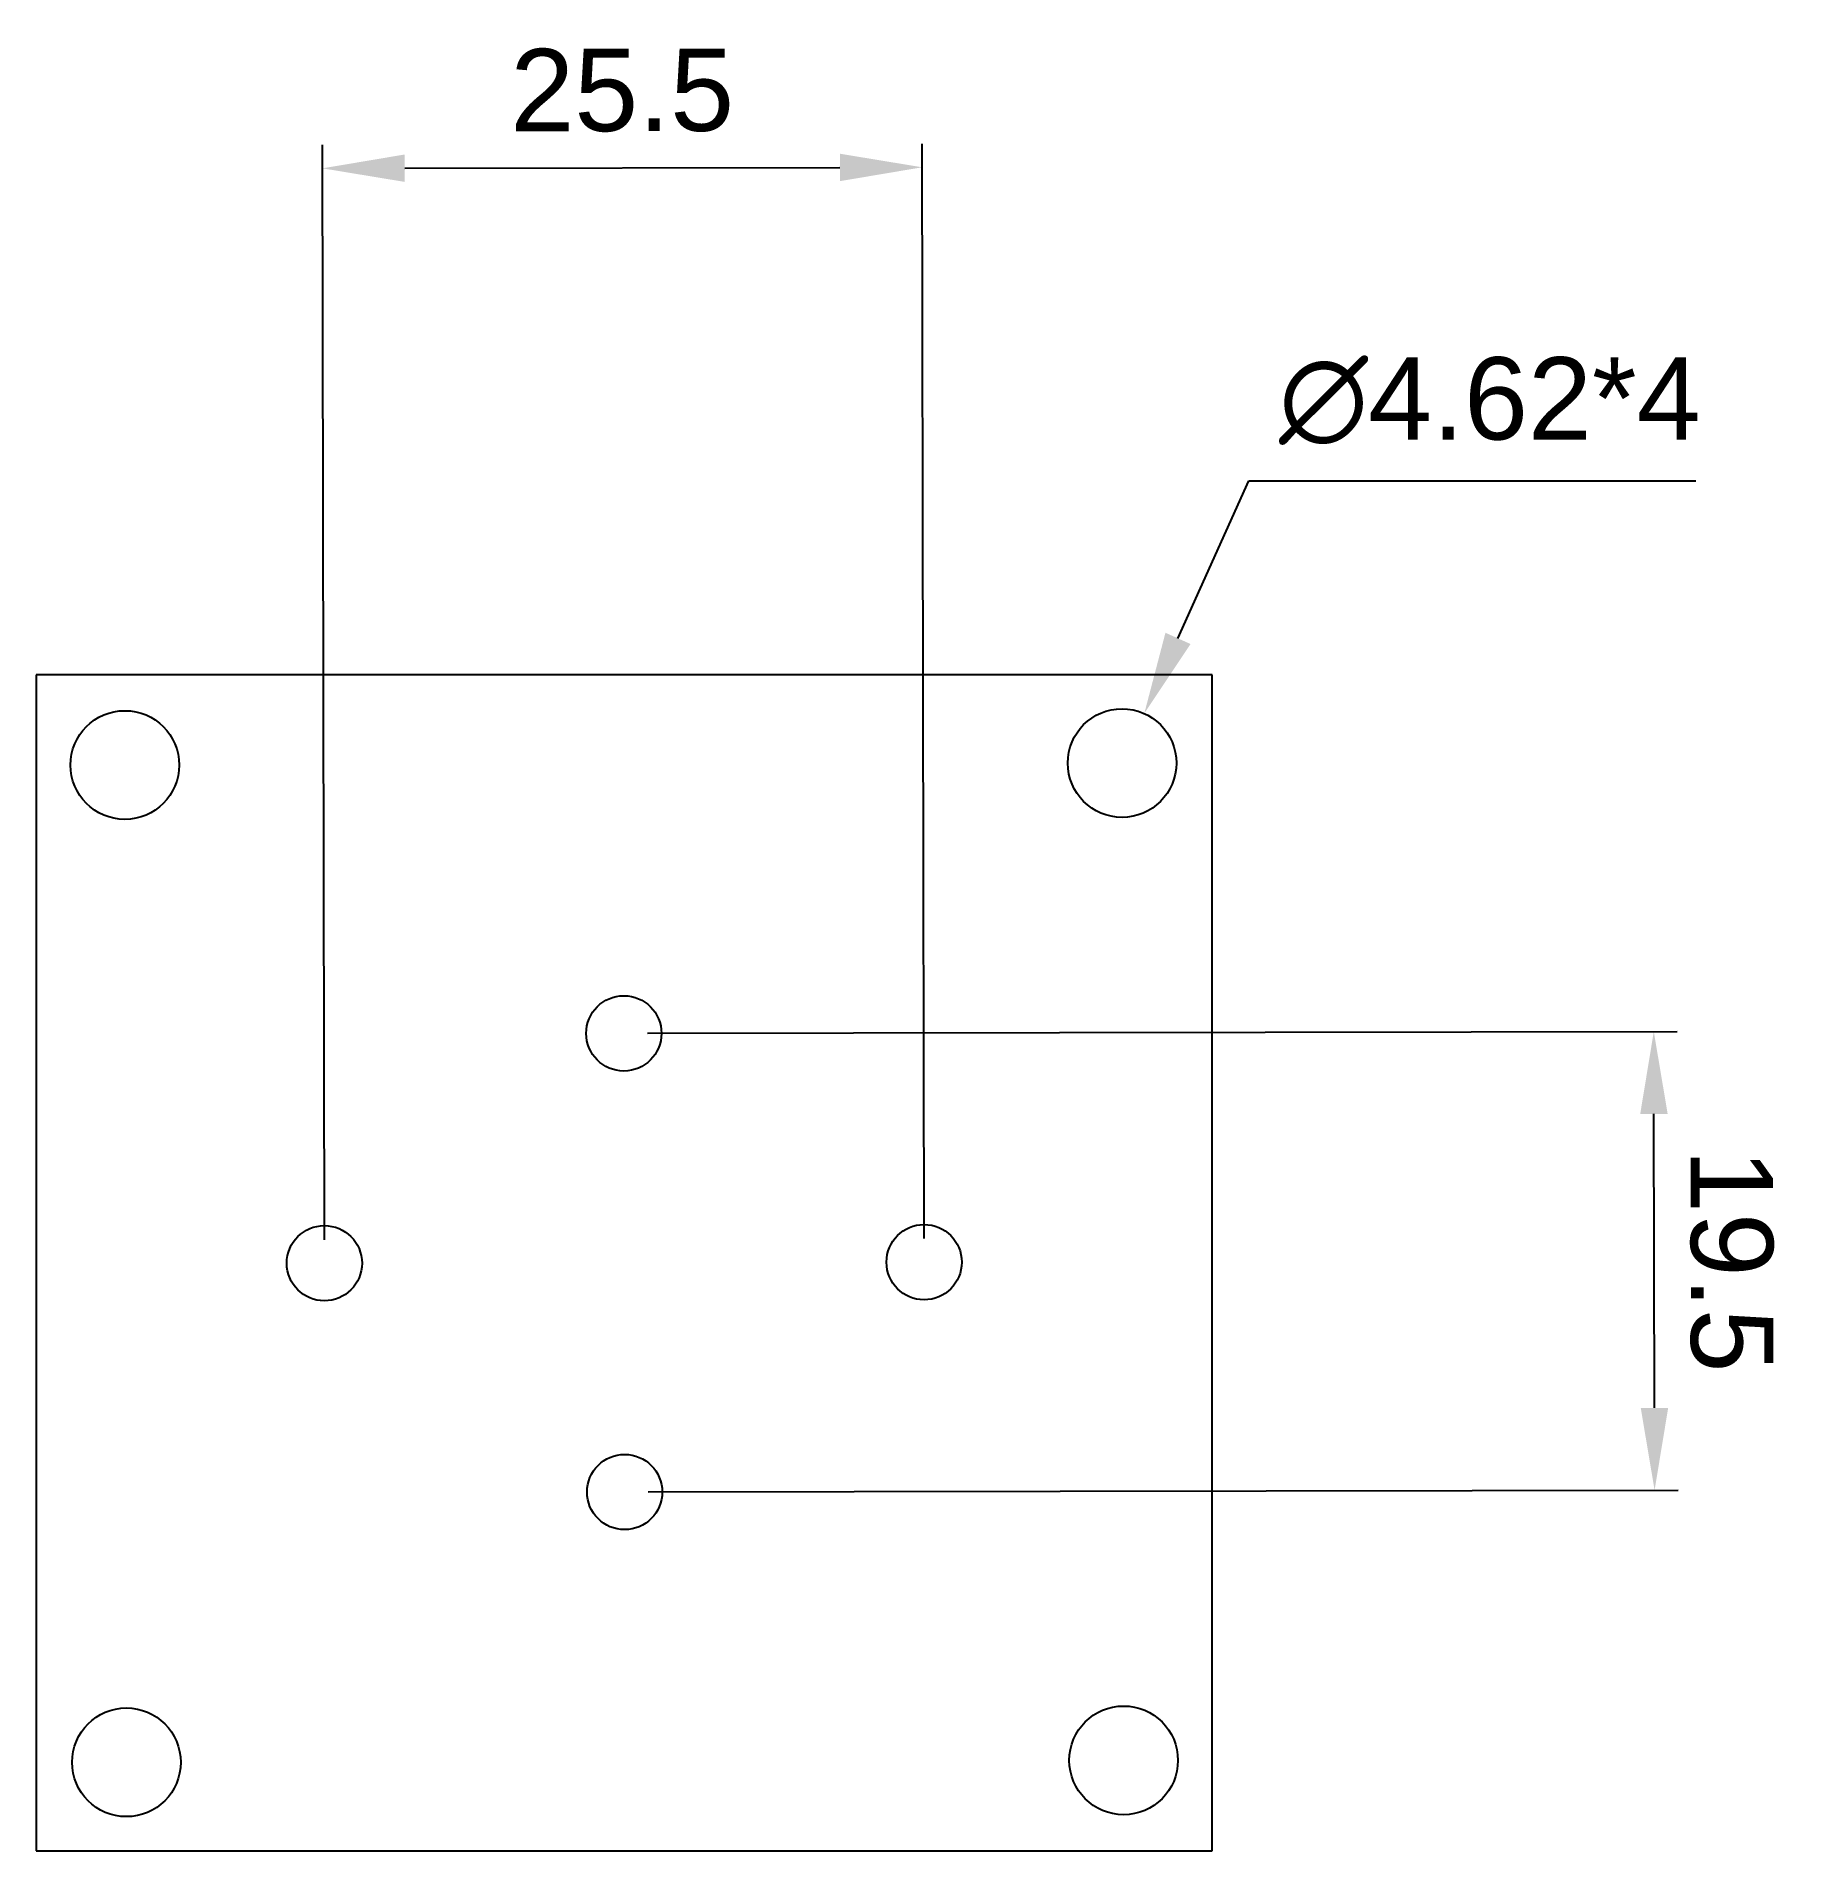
# Model space of a CAD drawing. Header units: millimetres. Extents: x 1501.5 to 1575.9, y 952 to 1029.1.
import ezdxf

# ---------------------------------------------------------------- set-up
doc = ezdxf.new("R2010")
doc.units = ezdxf.units.MM
doc.layers.add('AM_5', color=3, linetype='Continuous', lineweight=25)
doc.styles.get("Standard").update_dxf_attribs({"font": 'arial.ttf'})
doc.dimstyles.new('AM_ISO$0', dxfattribs={"dimtxt": 3.5, "dimasz": 3.5, "dimexe": 1, "dimexo": 1, "dimgap": 1.5, "dimtad": 1, "dimdsep": 46, "dimtxsty": 'Standard', "dimcen": 0, "dimclrd": 256, "dimclre": 256, "dimclrt": 2, "dimadec": 0, "dimazin": 2, "dimtp": 0.1, "dimtm": 0.1, "dimtfac": 0.71, "dimtdec": 3, "dimtmove": 0, "dimatfit": 3, "dimfxl": 1, "dimlwd": -1, "dimlwe": -1, "dimarcsym": 0})
doc.dimstyles.new('AM_ISO$3', dxfattribs={"dimtxt": 3.5, "dimasz": 3.5, "dimexe": 1, "dimexo": 1, "dimgap": 1.5, "dimtad": 1, "dimtoh": 1, "dimdsep": 46, "dimtxsty": 'Standard', "dimcen": 0, "dimclrd": 256, "dimclre": 256, "dimclrt": 2, "dimadec": 0, "dimazin": 2, "dimtp": 0.1, "dimtm": 0.1, "dimtfac": 0.71, "dimtdec": 3, "dimtofl": 0, "dimtmove": 0, "dimatfit": 0, "dimfxl": 1, "dimlwd": -1, "dimlwe": -1, "dimarcsym": 0})

# ---------------------------------------------------------------- blocks, each defined once
blk = doc.blocks.new('*D10')
at = {"layer": 'AM_5', "linetype": 'ByBlock', "transparency": 16777216}
for p, q in [((1513.775, 977.966), (1513.693, 1024.515)), ((1539.274, 978.011), (1539.192, 1024.56)), ((1517.194, 1023.521), (1535.694, 1023.554))]:
    blk.add_line(p, q, dxfattribs=at)
at = {"layer": 'AM_5', "transparency": 16777216}
for points in [[(1517.193, 1024.104), (1517.195, 1022.938), (1513.694, 1023.515)], [(1535.693, 1024.137), (1535.695, 1022.97), (1539.194, 1023.56)]]:
    blk.add_solid(points, dxfattribs=at)
at = {"layer": 'Defpoints', "color": 0, "transparency": 16777216}
for p in [(1539.194, 1023.56), (1513.776, 976.966), (1539.276, 977.011)]:
    blk.add_point(p, dxfattribs=at)
at = {"layer": 'AM_5', "color": 2, "transparency": 16777216, "insert": (1526.438, 1026.824), "char_height": 3.5, "attachment_point": 5, "rotation": 0.1009}
blk.add_mtext('25.5', dxfattribs=at)
blk = doc.blocks.new('*D11')
at = {"layer": 'AM_5', "linetype": 'ByBlock', "transparency": 16777216}
for p, q in [((1527.509, 986.74), (1571.302, 986.817)), ((1570.33, 970.815), (1570.308, 983.315)), ((1527.543, 967.24), (1571.336, 967.317))]:
    blk.add_line(p, q, dxfattribs=at)
at = {"layer": 'AM_5', "transparency": 16777216}
for points in [[(1570.892, 983.316), (1569.725, 983.314), (1570.302, 986.815)], [(1570.914, 970.817), (1569.747, 970.814), (1570.336, 967.315)]]:
    blk.add_solid(points, dxfattribs=at)
at = {"layer": 'Defpoints', "color": 0, "transparency": 16777216}
for p in [(1526.509, 986.738), (1570.302, 986.815), (1526.543, 967.238)]:
    blk.add_point(p, dxfattribs=at)
at = {"layer": 'AM_5', "color": 2, "transparency": 16777216, "insert": (1573.606, 977.071), "char_height": 3.5, "attachment_point": 5, "rotation": 270.1009}
blk.add_mtext('19.5', dxfattribs=at)
blk = doc.blocks.new('*D14')
at = {"layer": 'AM_5', "linetype": 'ByBlock', "transparency": 16777216}
for p, q in [((1550.071, 1003.531), (1553.077, 1010.236)), ((1553.077, 1010.236), (1572.084, 1010.236))]:
    blk.add_line(p, q, dxfattribs=at)
at = {"layer": 'AM_5', "transparency": 16777216}
blk.add_solid([(1549.538, 1003.77), (1550.603, 1003.292), (1548.638, 1000.338)], dxfattribs=at)
at = {"layer": 'Defpoints', "color": 0, "transparency": 16777216}
for p in [(1548.638, 1000.338), (1546.748, 996.122)]:
    blk.add_point(p, dxfattribs=at)
at = {"layer": 'AM_5', "color": 2, "transparency": 16777216, "insert": (1563.331, 1013.621), "char_height": 3.5, "attachment_point": 5}
blk.add_mtext('∅4.62*4', dxfattribs=at)

msp = doc.modelspace()

# ---------------------------------------------------------------- linework, layer by layer
for p, q in [((1526.526, 1001.988), (1501.526, 1001.988)), ((1501.526, 1001.988), (1501.526, 951.988)), ((1551.526, 1001.988), (1526.526, 1001.988)), ((1551.526, 976.988), (1551.526, 1001.988)), ((1551.526, 951.988), (1551.526, 976.988)), ((1501.526, 951.988), (1551.526, 951.988))]:
    msp.add_line(p, q)
for centre, radius in [((1547.693, 998.23), 2.31), ((1505.293, 998.147), 2.31), ((1526.509, 986.738), 1.6), ((1513.776, 976.966), 1.6), ((1539.276, 977.011), 1.6), ((1526.543, 967.238), 1.6), ((1547.759, 955.83), 2.31), ((1505.359, 955.747), 2.31)]:
    msp.add_circle(centre, radius)

# ---------------------------------------------------------------- dimensions: what is measured, and where the dimension line sits
at = {"layer": 'AM_5'}
dim = msp.add_aligned_dim(p1=(1513.776, 976.966), p2=(1539.276, 977.011), distance=46.549, dimstyle='AM_ISO$0', override={"dimpost": ''}, dxfattribs=at)
dim.commit()
dim.dimension.update_dxf_attribs({"geometry": '*D10', "text_midpoint": (1526.438, 1026.824)})
dim = msp.add_diameter_dim_2p(p1=(1546.748, 996.122), p2=(1548.638, 1000.338), text='<>*4', dimstyle='AM_ISO$3', override={"dimpost": ''}, dxfattribs=at)
dim.commit()
dim.dimension.update_dxf_attribs({"geometry": '*D14', "text_midpoint": (1563.331, 1010.236), "dimtype": 163})
dim = msp.add_aligned_dim(p1=(1526.543, 967.238), p2=(1526.509, 986.738), distance=-43.793, dimstyle='AM_ISO$0', dxfattribs=at)
dim.commit()
dim.dimension.update_dxf_attribs({"geometry": '*D11', "text_midpoint": (1573.606, 977.071)})

doc.saveas('drawing.dxf')
